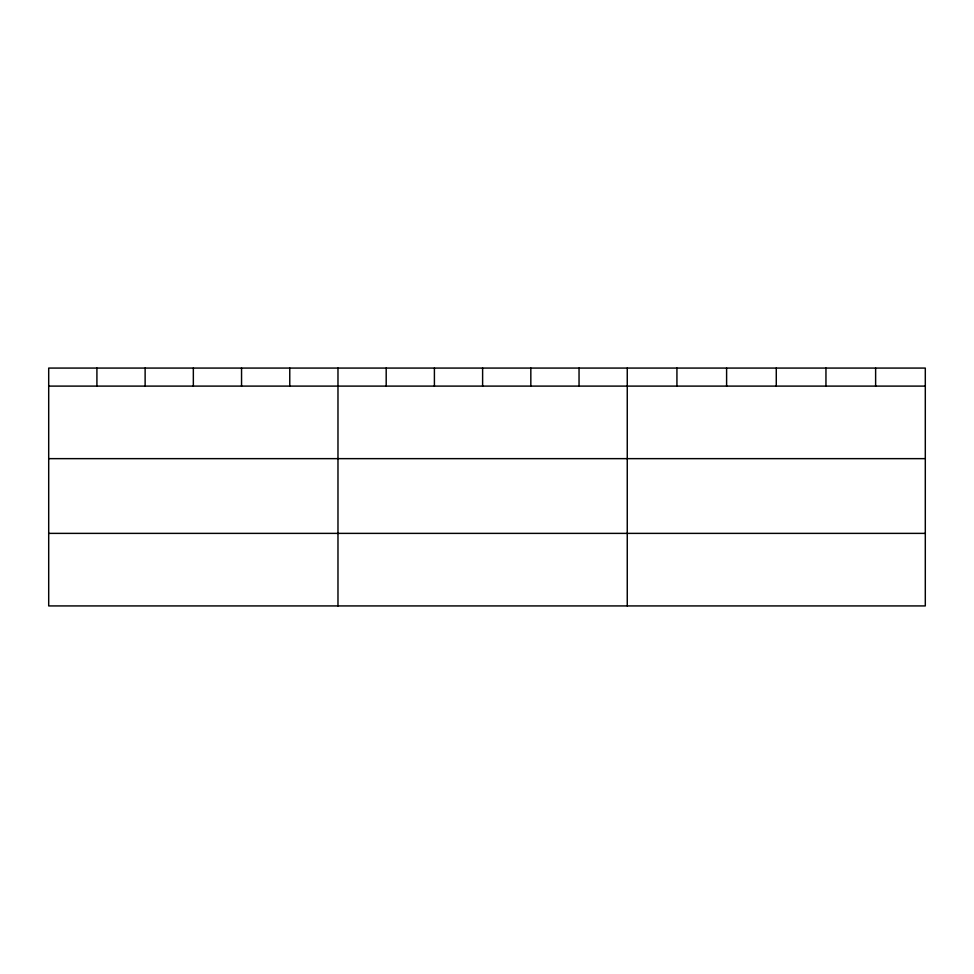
<?xml version="1.0" encoding="UTF-8"?>
<svg xmlns="http://www.w3.org/2000/svg" width="974" height="974" viewBox="0 0 974 974"><rect width="100%" height="100%" fill="white"/><g stroke="black" fill="none" stroke-linecap="round" stroke-linejoin="round"><path stroke-width="1.46" d="M925.3 458.644L925.3 368.075L48.7 368.075L48.7 605.925L925.3 605.925L925.3 458.644L48.7 458.644M48.7 386.106L925.3 386.106M48.7 533.375L925.3 533.375M875.626 368.075L875.626 386.106M825.952 368.075L825.952 386.106M776.278 368.075L776.278 386.106M726.604 368.075L726.604 386.106M676.93 368.075L676.93 386.106M627.256 368.075L627.256 605.925M579.043 368.075L579.043 386.106M530.83 368.075L530.83 386.106M482.617 368.075L482.617 386.106M434.404 368.075L434.404 386.106M386.191 368.075L386.191 386.106M337.978 368.075L337.978 605.925M289.765 368.075L289.765 386.106M241.552 368.075L241.552 386.106M193.339 368.075L193.339 386.106M145.126 368.075L145.126 386.106M96.913 368.075L96.913 386.106"/></g></svg>
